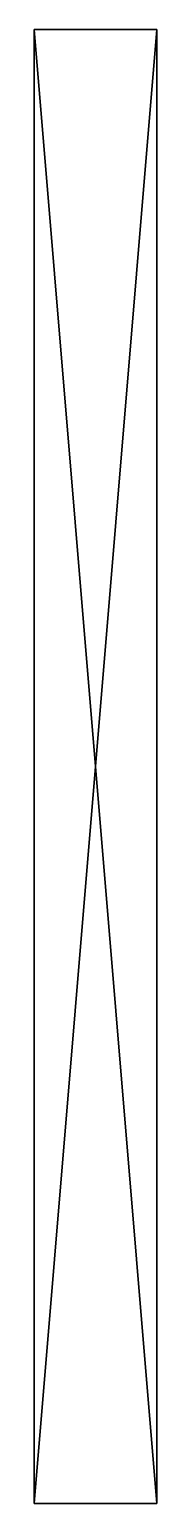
# Model space of a CAD drawing. Header units: metres. Extents: x 1 to 44.5, y 66.4 to 126.4.
# Drawn here: x 1 to 6, y 66.4 to 126.4 of the extents above.
import ezdxf

# ---------------------------------------------------------------- set-up
doc = ezdxf.new("R2010")
doc.units = ezdxf.units.M

msp = doc.modelspace()

# ---------------------------------------------------------------- linework, layer by layer
at = {"layer": 'STL2DXF'}
for points in [[(6, 66.375, 17.3), (1, 126.375, 17.3), (1, 66.375, 17.3)], [(1, 126.375, 17.3), (6, 66.375, 17.3), (6, 126.375, 17.3)], [(6, 126.375, 12.3), (1, 66.375, 12.3), (1, 126.375, 12.3)], [(1, 66.375, 12.3), (6, 126.375, 12.3), (6, 66.375, 12.3)], [(6, 126.375, 12.3), (1, 126.375, 17.3), (6, 126.375, 17.3)], [(1, 126.375, 17.3), (6, 126.375, 12.3), (1, 126.375, 12.3)], [(1, 66.375, 12.3), (1, 126.375, 17.3), (1, 126.375, 12.3)], [(1, 126.375, 17.3), (1, 66.375, 12.3), (1, 66.375, 17.3)], [(6, 66.375, 17.3), (6, 126.375, 12.3), (6, 126.375, 17.3)], [(6, 126.375, 12.3), (6, 66.375, 17.3), (6, 66.375, 12.3)], [(1, 66.375, 12.3), (6, 66.375, 17.3), (1, 66.375, 17.3)], [(6, 66.375, 17.3), (1, 66.375, 12.3), (6, 66.375, 12.3)]]:
    msp.add_3dface(points, dxfattribs=at)

doc.saveas('drawing.dxf')
